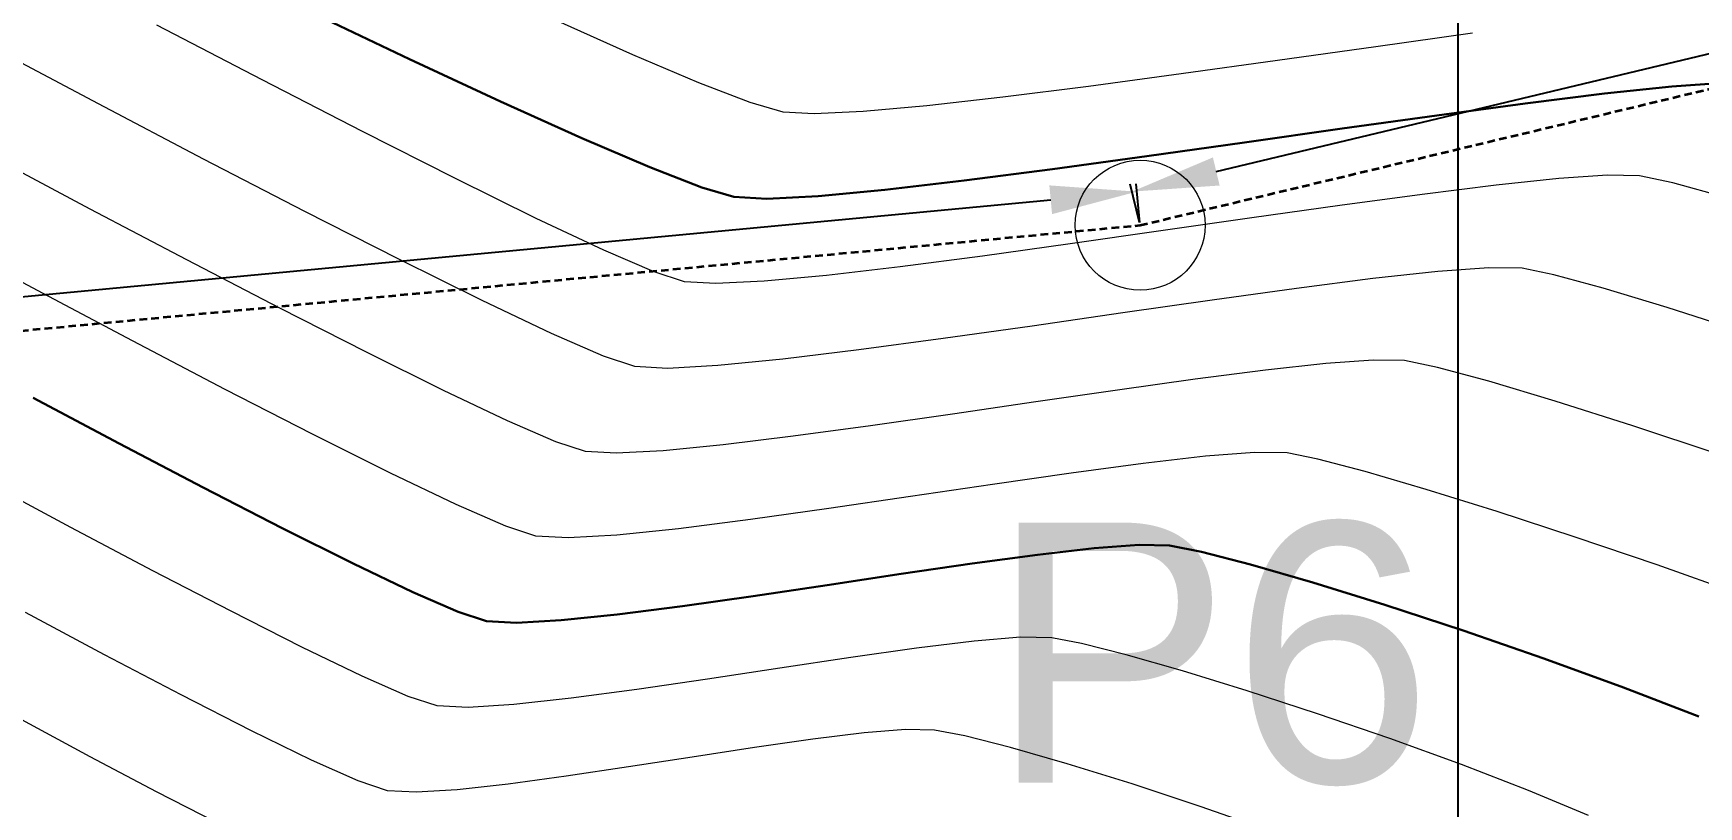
# Model space of a CAD drawing. Header units: millimetres. Extents: x 736950 to 740938, y 8500595 to 8502163.
# Drawn here: x 737867.09 to 737905.55, y 8501211.12 to 8501228.97 of the extents above; entities that cross this region are included whole.
import ezdxf
from ezdxf.enums import TextEntityAlignment as Align

# ---------------------------------------------------------------- set-up
doc = ezdxf.new("R2010")
doc.units = ezdxf.units.MM
doc.linetypes.add('DASHED', pattern=[0.75, 0.5, -0.25])
for name, color, linetype, lineweight in [('CONT-MJR', 80, 'Continuous', 30), ('CONT-MNR', 96, 'Continuous', 15), ('COTAS', 40, 'Continuous', 5), ('CUADROS', 9, 'Continuous', 20), ('PERIMETRO', 7, 'Continuous', 35), ('pista', 251, 'Continuous', 5)]:
    doc.layers.add(name, color=color, linetype=linetype, lineweight=lineweight)
doc.layers.add('Cuadricula Coordenadas', color=5, linetype='Continuous')
doc.styles.add('COTAS', font='arial.ttf')
doc.styles.add('CUADROS', font='arial.ttf')
doc.dimstyles.new('Copy of GenDist', dxfattribs={"dimtxt": 2, "dimasz": 2, "dimexe": 0.18, "dimexo": 0.0625, "dimgap": 1, "dimtad": 2, "dimdec": 3, "dimzin": 1, "dimdsep": 46, "dimtxsty": 'COTAS', "dimcen": 0.09, "dimadec": 3, "dimazin": 0, "dimtfac": 1, "dimtdec": 3, "dimtofl": 0, "dimtmove": 0, "dimatfit": 3, "dimfxl": 1, "dimtolj": 1, "dimtzin": 0, "dimarcsym": 0})

# ---------------------------------------------------------------- blocks, each defined once
blk = doc.blocks.new('*D154')
at = {"layer": 'COTAS', "color": 0, "lineweight": -2, "transparency": 16777216}
for p, q in [((737892.6454692353, 8501224.602372762), (737892.5613406893, 8501225.495133976)), ((737819.9893568559, 8501218.475581242), (737890.5870493695, 8501225.128290977)), ((737818.0654194364, 8501217.574389188), (737817.9812908905, 8501218.467150401))]:
    blk.add_line(p, q, dxfattribs=at)
at = {"layer": 'COTAS', "color": 0, "transparency": 16777216}
for points in [[(737890.5557765495, 8501225.460154086), (737890.6183221894, 8501224.79642787), (737892.578228012, 8501225.315927897)], [(737819.9580840359, 8501218.80744435), (737820.0206296758, 8501218.143718135), (737817.9981782131, 8501218.287944322)]]:
    blk.add_solid(points, dxfattribs=at)
at = {"layer": 'Defpoints', "color": 0, "transparency": 16777216}
for p in [(737892.578228012, 8501225.315927897), (737892.651332889, 8501224.54014843), (737818.0712830902, 8501217.512164855)]:
    blk.add_point(p, dxfattribs=at)
at = {"layer": 'COTAS', "color": 0, "transparency": 16777216, "insert": (737855.0985823105, 8501223.81416746), "char_height": 2, "attachment_point": 5, "rotation": 5.383318807571368, "style": 'COTAS'}
blk.add_mtext('\\A1;74.910', dxfattribs=at)
blk = doc.blocks.new('*D155')
at = {"layer": 'COTAS', "color": 0, "lineweight": -2, "transparency": 16777216}
for p, q in [((737966.6579041376, 8501242.309450852), (737966.4448905829, 8501243.199841607)), ((737894.410769413, 8501225.781604614), (737964.5416599361, 8501242.55944087)), ((737892.6367909918, 8501224.600933155), (737892.4237774368, 8501225.491323913))]:
    blk.add_line(p, q, dxfattribs=at)
at = {"layer": 'COTAS', "color": 0, "transparency": 16777216}
for points in [[(737964.4641031495, 8501242.883626089), (737964.6192167227, 8501242.235255651), (737966.4867712476, 8501243.024781588)], [(737894.3332126264, 8501226.105789833), (737894.4883261996, 8501225.457419395), (737892.4656581015, 8501225.316263894)]]:
    blk.add_solid(points, dxfattribs=at)
at = {"layer": 'Defpoints', "color": 0, "transparency": 16777216}
for p in [(737966.4867712476, 8501243.024781588), (737966.6724460351, 8501242.248666123), (737892.6513328892, 8501224.540148428)]:
    blk.add_point(p, dxfattribs=at)
at = {"layer": 'COTAS', "color": 0, "transparency": 16777216, "insert": (737929.0059539131, 8501236.13619969), "char_height": 2, "attachment_point": 5, "rotation": 13.45433814943491, "style": 'COTAS'}
blk.add_mtext('\\A1;76.110', dxfattribs=at)

msp = doc.modelspace()

# ---------------------------------------------------------------- hatches: boundary and pattern name
at = {"layer": 'pista'}
h = msp.add_hatch(dxfattribs=at)
h.set_pattern_fill('HONEY', color=256, scale=3, angle=9.94991650582834, style=0)
h.set_pattern_definition([(9.94991650582834, (1479841.21072825, -18.49207214638591), (0.4979252195647159, 0.4170677100899267), [0.375, -0.75]), (129.9499165058283, (1479841.21072825, -18.49207214638591), (-0.6101538418184378, 0.222682034283025), [0.3749999999999999, -0.7499999999999998]), (69.94991650582834, (1479841.21072825, -18.49207214638591), (-0.112228622253722, 0.6397497443729518), [-0.75, 0.375])])
h.paths.add_polyline_path([(737744.7999806425, 8501250.923935566), (737743.4751223363, 8501250.754223157), (737756.465848178, 8501242.026572531), (737763.5739612179, 8501242.006896213), (737770.002546867, 8501243.455222024), (737769.8468594846, 8501244.342704736), (737763.4750639071, 8501242.907173423), (737756.7405500773, 8501242.925815564)])
h.paths.add_polyline_path([(737794.2809870465, 8501256.017245878), (737809.7820272583, 8501263.709828075), (737823.391616501, 8501273.483615467), (737837.0791595323, 8501280.557800073), (737851.5530432165, 8501285.77819753), (737870.8510758049, 8501293.050216693, -0.9976846880626209), (737871.0089264096, 8501292.63424804), (737865.2748787645, 8501289.581801567, 0.7845063948290762), (737866.1540430214, 8501286.121818589), (737883.2588851704, 8501291.348365877), (737897.4188924351, 8501296.516943583), (737903.2981396064, 8501301.44146652, -0.5512150924587264), (737904.1219025984, 8501301.177325813), (737906.855912117, 8501297.98174819, 0.5618964424650519), (737910.2738656431, 8501298.536066804), (737914.22079628, 8501308.558674501), (737925.6412323939, 8501300.72656757, 0.340189525830376), (737928.7023693406, 8501300.894137181), (737936.9171069289, 8501306.117412793, -0.358727273887905), (737938.1716059428, 8501305.962964654), (737943.1732157968, 8501301.051021611, 0.3417074120720416), (737946.0555081918, 8501300.709858142), (737955.8779356404, 8501307.072689936), (737971.8320576148, 8501314.464803053), (737988.5677626224, 8501323.411181662), (738023.1375471824, 8501336.282937778), (738044.4246208373, 8501357.728329657), (738061.4456776979, 8501362.208386911), (738078.9085143938, 8501363.070318012), (738112.0997810266, 8501372.051506756), (738118.6561313582, 8501373.365123207), (738128.3493353954, 8501376.976906104), (738155.2251721952, 8501366.826195797), (738176.6167526407, 8501363.543890122), (738193.8053773039, 8501353.328603027), (738204.7313956148, 8501340.877429372), (738207.705198212, 8501335.751671141), (738214.35685511, 8501331.742925933), (738229.9282901662, 8501313.374534177), (738233.5603594936, 8501308.186787868), (738234.53883727, 8501308.358438132), (738230.6417003467, 8501313.924784988), (738214.9478837823, 8501332.43754055), (738208.3676942562, 8501336.403214611), (738205.4657963786, 8501341.405035153), (738194.387784551, 8501354.029418997), (738176.9261677533, 8501364.406946706), (738155.4549153853, 8501367.70147717), (738128.3514754312, 8501377.93815071), (738118.4090486554, 8501374.233504975), (738111.8936108743, 8501372.928085677), (738078.7671659255, 8501363.964436961), (738061.3074614278, 8501363.102660457), (738043.958527311, 8501358.536303693), (738022.6381405202, 8501337.057350922), (737988.196920163, 8501324.233464561), (737971.4304040315, 8501315.270615296), (737955.4419368334, 8501307.862588815), (737945.5806043665, 8501301.47455489, -0.3391433520832071), (737943.8038299843, 8501301.693147572), (737938.8116631231, 8501306.59581691, 0.3560082385246841), (737936.4342009705, 8501306.876887502), (737928.158540546, 8501301.61487459, -0.3502196171718997), (737926.1502499409, 8501301.468794718), (737914.5128481541, 8501309.44969617, 0.4302069892023044), (737913.4330382891, 8501309.014522241), (737909.4507249827, 8501298.90206584, -0.5704007069138802), (737907.5397775185, 8501298.566836312), (737904.9064502402, 8501301.644734057, 0.4931454261128044), (737902.7202336333, 8501302.131411942), (737896.9620044216, 8501297.308254998), (737882.9728831241, 8501292.20205278), (737866.0373022418, 8501287.027224885, -0.7384715771871906), (737865.6977918843, 8501288.787355538), (737871.5108758068, 8501291.881875956, 0.9119586051647783), (737870.5337161538, 8501293.892406015), (737851.2416702455, 8501286.62264278), (737836.7183275839, 8501281.384406622), (737822.9200107896, 8501274.252970394), (737809.3164408724, 8501264.483505804), (737793.8201376351, 8501256.79327439), (737778.9884914039, 8501246.402265295), (737769.846859484, 8501244.34270474), (737770.0025468671, 8501243.455222024), (737779.3594973255, 8501245.563292695)])
h.paths.add_polyline_path([(738260.5182952256, 8501271.251537092), (738234.538837269, 8501308.358438132), (738233.56035949, 8501308.186787868), (738259.6897886079, 8501270.86568047), (738269.3749442189, 8501234.589470252), (738274.5057655985, 8501215.583008338), (738279.7983711922, 8501189.602392923), (738280.7089290785, 8501189.641305126), (738275.382018582, 8501215.790318219), (738270.2441657205, 8501234.822827347)])

# ---------------------------------------------------------------- linework, layer by layer
at = {"layer": 'CONT-MJR', "extrusion": (-0.4308695064777999, -0.9024142443399137, 0), "elevation": -7989557.748767694}
msp.add_lwpolyline([(-2997050.462775363, 3600.000000000013), (-2997052.96898897, 3600.000000000013)], dxfattribs=at)
at = {"layer": 'CONT-MJR', "extrusion": (-0.4213711893578381, -0.9068882625655496, 0), "elevation": -8020583.821333895}
msp.add_lwpolyline([(-2912999.507046021, 3600.000000000013), (-2913001.830118353, 3600.000000000013)], dxfattribs=at)
at = {"layer": 'CONT-MJR'}
for points, elevation in [([(737904.9283425127, 8501227.742085151), (737903.3779079654, 8501227.57842128)], 3600), ([(737906.1256585014, 8501227.825513773), (737904.9283425127, 8501227.742085151)], 3600), ([(737901.5451642117, 8501227.350988952), (737899.5009206034, 8501227.076254966)], 3600), ([(737903.3779079654, 8501227.57842128), (737901.5451642117, 8501227.350988952)], 3600), ([(737899.5009206034, 8501227.076254966), (737897.3159864923, 8501226.770686116)], 3600), ([(737897.3159864923, 8501226.770686116), (737895.0611712314, 8501226.450749194)], 3600), ([(737890.6251346677, 8501225.83363832), (737888.585532069, 8501225.569397956)], 3600), ([(737892.8072841724, 8501226.132910999), (737890.6251346677, 8501225.83363832)], 3600), ([(737888.585532069, 8501225.569397956), (737886.7592857281, 8501225.356656704)], 3600), ([(737884.0300992308, 8501225.151538702), (737883.268777778, 8501225.192095546)], 3600), ([(737869.0764193238, 8501219.501016691), (737867.0914461003, 8501220.553622873)], 3605), ([(737871.0160289989, 8501218.485434035), (737869.0764193238, 8501219.501016691)], 3605), ([(737872.8395460632, 8501217.54798431), (737871.0160289989, 8501218.485434035)], 3605), ([(737892.6276086743, 8501217.162872968), (737891.5891321138, 8501217.084310003)], 3605), ([(737895.1973872592, 8501216.709867608), (737894.0674408185, 8501217.004319152)], 3605), ([(737875.8553861041, 8501216.071921324), (737874.4762414525, 8501216.729776936)], 3605), ([(737888.7746697384, 8501216.72911823), (737887.1333395159, 8501216.489774372)], 3605), ([(737890.2823765363, 8501216.933510933), (737888.7746697384, 8501216.72911823)], 3605), ([(737896.6367778532, 8501216.291690053), (737895.1973872592, 8501216.709867608)], 3605), ([(737885.4257136646, 8501216.234121839), (737883.7191199814, 8501215.980803099)], 3605), ([(737887.1333395159, 8501216.489774372), (737885.4257136646, 8501216.234121839)], 3605), ([(737898.3020727078, 8501215.77427384), (737896.6367778532, 8501216.291690053)], 3605), ([(737883.7191199814, 8501215.980803099), (737882.0808862614, 8501215.748460637)], 3605), ([(737878.2496228442, 8501215.363715652), (737877.5581069397, 8501215.401703047)], 3605), ([(737879.2788098968, 8501215.421274437), (737878.2496228442, 8501215.363715652)], 3605), ([(737880.578340301, 8501215.555736924), (737879.2788098968, 8501215.421274437)], 3605), ([(737882.0808862614, 8501215.748460637), (737880.578340301, 8501215.555736924)], 3605)]:
    msp.add_lwpolyline(points, dxfattribs=dict(at, elevation=elevation))
at = {"layer": 'CONT-MJR', "extrusion": (-0.4095129802531661, -0.9123042907956588, 0), "elevation": -8057876.798664471}
msp.add_lwpolyline([(-2808191.749774143, 3600.000000000003), (-2808193.807527899, 3600.000000000003)], dxfattribs=at)
at = {"layer": 'CONT-MJR', "extrusion": (0.3924424728292507, 0.9197765519514308, 0), "elevation": 8108804.201680811}
msp.add_lwpolyline([(2657556.158109589, 3600.00000000001), (2657557.86856252, 3600.00000000001)], dxfattribs=at)
at = {"layer": 'CONT-MJR', "extrusion": (0.1396362311665163, -0.9902028695906769, 0), "elevation": -8314901.94123369}
msp.add_lwpolyline([(1917745.028904261, 3600.000000000006), (1917742.752717099, 3600.000000000006)], dxfattribs=at)
at = {"layer": 'CONT-MJR', "extrusion": (0.3624803092462118, 0.9319914299009251, 0), "elevation": 8190537.117018877}
msp.add_lwpolyline([(2393826.625483498, 3600.000000000011), (2393827.90723112, 3600.000000000011)], dxfattribs=at)
at = {"layer": 'CONT-MJR', "extrusion": (-0.2877511960547575, -0.9577051995102964, 0), "elevation": -8353994.361817428}
msp.add_lwpolyline([(-1739563.073816199, 3600.00000000001), (-1739563.847882657, 3600.00000000001)], dxfattribs=at)
at = {"layer": 'CONT-MJR', "extrusion": (0.05076619549708931, -0.9987105653765516, 0), "elevation": -8452803.812560381}
msp.add_lwpolyline([(1168508.623528957, 3600.000000000003), (1168507.434890517, 3600.000000000003)], dxfattribs=at)
at = {"layer": 'CONT-MJR', "extrusion": (0.09347209052243383, -0.9956219002680515, 0), "elevation": -8395034.326242229}
msp.add_lwpolyline([(1529283.523551716, 3600), (1529281.974689915, 3600)], dxfattribs=at)
at = {"layer": 'CONT-MJR', "extrusion": (-0.4471522458695957, -0.8944578631851681, 0), "elevation": -7933922.379811504}
msp.add_lwpolyline([(-3141340.526026134, 3605.000000000013), (-3141342.35584446, 3605.000000000013)], dxfattribs=at)
at = {"layer": 'CONT-MJR', "extrusion": (0.1146387978524054, -0.9934072407763874, 0), "elevation": -8360579.602241982}
msp.add_lwpolyline([(1707596.154379467, 3605.000000000003), (1707594.83895159, 3605.000000000003)], dxfattribs=at)
at = {"layer": 'CONT-MJR', "extrusion": (-0.01751922140661691, -0.9998465266636206, 0), "elevation": -8512839.757029092}
msp.add_lwpolyline([(588845.3780407594, 3605.000000000013), (588844.6750631231, 3605.000000000013)], dxfattribs=at)
at = {"layer": 'CONT-MJR', "extrusion": (-0.1946386845787321, -0.9808750085844073, 0), "elevation": -8482254.032734599}
msp.add_lwpolyline([(-930883.8453036348, 3605.000000000013), (-930884.5966352401, 3605.000000000013)], dxfattribs=at)
at = {"layer": 'CONT-MJR', "extrusion": (-0.3983566031226755, -0.9172306235339961, 0), "elevation": -8091513.437723475}
msp.add_lwpolyline([(-2709712.080202838, 3605), (-2709713.225895996, 3605)], dxfattribs=at)
at = {"layer": 'CONT-MJR', "extrusion": (-0.3116830306676719, -0.95018613355164, 0), "elevation": -8307720.906606305}
msp.add_lwpolyline([(-1948563.556789338, 3605.00000000001), (-1948564.242819119, 3605.00000000001)], dxfattribs=at)
at = {"layer": 'CONT-MJR', "extrusion": (0.3113096988773325, 0.9503085137916553, 0), "elevation": 8308492.626092701}
msp.add_lwpolyline([(1945277.98182687, 3605.000000000003), (1945279.884008318, 3605.000000000003)], dxfattribs=at)
at = {"layer": 'CONT-MJR', "extrusion": (-0.3254547578478704, -0.945557613577398, 0), "elevation": -8278541.84162911}
msp.add_lwpolyline([(-2069031.88773816, 3605.000000000006), (-2069033.861688422, 3605.000000000006)], dxfattribs=at)
at = {"layer": 'CONT-MJR', "extrusion": (0.341055158408184, 0.9400432856646382, 0), "elevation": 8243174.923403839}
msp.add_lwpolyline([(2205721.314032834, 3605.00000000001), (2205723.273270577, 3605.00000000001)], dxfattribs=at)
at = {"layer": 'CONT-MJR', "extrusion": (0.3602733424364061, 0.9328467820224821, 0), "elevation": 8196177.078184218}
msp.add_lwpolyline([(2374407.675887559, 3605), (2374409.534191635, 3605)], dxfattribs=at)
at = {"layer": 'CONT-MNR', "extrusion": (-0.4085379244453335, -0.9127413457765015, 0), "elevation": -8060875.064436437}
msp.add_lwpolyline([(-2799579.799627246, 3599), (-2799581.770552299, 3599)], dxfattribs=at)
at = {"layer": 'CONT-MNR', "extrusion": (-0.4619709041879527, -0.8868950804259573, 0), "elevation": -7880572.76639691}
msp.add_lwpolyline([(-3272904.559312722, 3601.000000000006), (-3272907.299504254, 3601.000000000006)], dxfattribs=at)
at = {"layer": 'CONT-MNR'}
for points, elevation in [([(737900.3291289681, 8501228.970658196), (737898.0934436527, 8501228.658387162)], 3599), ([(737882.4639805788, 8501227.827606805), (737880.9341175276, 8501228.475108752)], 3599), ([(737898.0934436527, 8501228.658387162), (737895.8282358161, 8501228.340788633)], 3599), ([(737895.8282358161, 8501228.340788633), (737893.5961930967, 8501228.031930996)], 3599), ([(737874.6914800394, 8501226.704029828), (737872.3740531984, 8501227.89604276)], 3601), ([(737891.4600031317, 8501227.745882653), (737889.4823535593, 8501227.496711988)], 3599), ([(737893.5961930967, 8501228.031930996), (737891.4600031317, 8501227.745882653)], 3599), ([(737871.0236543658, 8501226.06868269), (737868.5980145115, 8501227.339952998)], 3602), ([(737878.7067485135, 8501224.699564531), (737876.8258016908, 8501225.625375997)], 3601), ([(737902.3240680208, 8501225.616864951), (737900.8744855382, 8501225.464104595)], 3601), ([(737903.4493627916, 8501225.693976443), (737902.3240680208, 8501225.616864951)], 3601), ([(737904.1853329475, 8501225.679903751), (737903.4493627916, 8501225.693976443)], 3601), ([(737906.1780972624, 8501225.17979595), (737904.9565432932, 8501225.518008905)], 3601), ([(737875.5318813896, 8501223.754010823), (737873.3610339827, 8501224.85860915)], 3602), ([(737891.0385490673, 8501224.109306032), (737889.0090152847, 8501223.828894202)], 3601), ([(737872.7856800358, 8501222.626809932), (737870.6346121964, 8501223.742116356)], 3603), ([(737877.4579246119, 8501222.799166156), (737875.5318813896, 8501223.754010823)], 3602), ([(737887.1104521138, 8501223.581580743), (737885.4078964574, 8501223.382900981)], 3601), ([(737889.0090152847, 8501223.828894202), (737887.1104521138, 8501223.581580743)], 3601), ([(737899.5308815985, 8501223.473986527), (737898.0250104506, 8501223.308412552)], 3602), ([(737900.7044411424, 8501223.559782116), (737899.5308815985, 8501223.473986527)], 3602), ([(737882.1266436103, 8501223.234017046), (737881.4274391126, 8501223.464401789)], 3601), ([(737898.0250104506, 8501223.308412552), (737896.2608974657, 8501223.08129236)], 3602), ([(737896.2608974657, 8501223.08129236), (737894.312612411, 8501222.810858117)], 3602), ([(737890.1598051569, 8501222.212976154), (737888.1034224912, 8501221.92199277)], 3602), ([(737871.5226213105, 8501220.750949759), (737869.3793199093, 8501221.870531239)], 3604), ([(737876.5620727643, 8501220.727744833), (737874.7852764302, 8501221.608467346)], 3603), ([(737886.1591468218, 8501221.660624009), (737884.4010479158, 8501221.447102036)], 3602), ([(737881.7396594597, 8501221.236527136), (737880.9845094428, 8501221.275938544)], 3602), ([(737882.9031955394, 8501221.299659023), (737881.7396594597, 8501221.236527136)], 3602), ([(737884.4010479158, 8501221.447102036), (737882.9031955394, 8501221.299659023)], 3602), ([(737895.5502371877, 8501221.196975302), (737893.9248925679, 8501220.986474706)], 3603), ([(737898.0337095129, 8501221.428405736), (737896.9421647581, 8501221.349969817)], 3603), ([(737893.9248925679, 8501220.986474706), (737892.1330966656, 8501220.735520536)], 3603), ([(737890.2418152477, 8501220.461165305), (737888.3180140804, 8501220.180461528)], 3603), ([(737892.1330966656, 8501220.735520536), (737890.2418152477, 8501220.461165305)], 3603), ([(737879.1619508006, 8501219.54178495), (737878.0447404258, 8501220.025298622)], 3603), ([(737888.3180140804, 8501220.180461528), (737886.4286589307, 8501219.910461714)], 3603), ([(737886.4286589307, 8501219.910461714), (737884.6407155645, 8501219.668218382)], 3603), ([(737892.7221424928, 8501219.041353738), (737891.0582387678, 8501218.81783164)], 3604), ([(737894.1585618829, 8501219.206817245), (737892.7221424928, 8501219.041353738)], 3604), ([(737897.8520910734, 8501218.853075905), (737896.7565716449, 8501219.140729921)], 3604), ([(737889.2430396106, 8501218.556419577), (737887.3527339214, 8501218.277286192)], 3604), ([(737891.0582387678, 8501218.81783164), (737889.2430396106, 8501218.556419577)], 3604), ([(737878.0006217972, 8501217.591933973), (737876.8538342562, 8501218.092681805)], 3604), ([(737887.3527339214, 8501218.277286192), (737885.4635106024, 8501218.000600116)], 3604), ([(737900.8973070099, 8501217.931281969), (737899.2569397315, 8501218.44242791)], 3604), ([(737883.6515585544, 8501217.746529983), (737881.9930666797, 8501217.535244426)], 3604), ([(737879.4412190546, 8501217.321701573), (737878.7002411075, 8501217.359781547)], 3604), ([(737880.5642238792, 8501217.386912078), (737879.4412190546, 8501217.321701573)], 3604), ([(737904.5893549942, 8501216.697480299), (737902.6993823005, 8501217.34213409)], 3604), ([(737871.6574882881, 8501215.627154974), (737869.8526101011, 8501216.563858839)], 3606), ([(737868.736516449, 8501214.623240765), (737866.9104036478, 8501215.59791096)], 3607), ([(737889.8902715312, 8501215.02840334), (737888.8227544492, 8501214.941318493)], 3606), ([(737891.3003917504, 8501214.885329593), (737890.6167647908, 8501215.018220747)], 3606), ([(737887.49025563, 8501214.779166838), (737885.968817159, 8501214.56414901)], 3606), ([(737892.3292816869, 8501214.622162104), (737891.3003917504, 8501214.885329593)], 3606), ([(737870.5037813004, 8501213.696024615), (737868.736516449, 8501214.623240765)], 3607), ([(737884.3344811217, 8501214.31846564), (737882.6632896026, 8501214.064317366)], 3606), ([(737885.968817159, 8501214.56414901), (737884.3344811217, 8501214.31846564)], 3606), ([(737893.6296916503, 8501214.249881804), (737892.3292816869, 8501214.622162104)], 3606), ([(737872.1266720721, 8501212.867454788), (737870.5037813004, 8501213.696024615)], 3607), ([(737881.0312846876, 8501213.823904816), (737879.514508462, 8501213.619428625)], 3606), ([(737896.7500998564, 8501213.262636844), (737895.12787869, 8501213.78965221)], 3606), ([(737873.5196626338, 8501212.188723564), (737872.1266720721, 8501212.867454788)], 3607), ([(737886.2776969759, 8501212.820732882), (737885.0938721291, 8501212.67588667)], 3607), ([(737887.9030511596, 8501212.885884145), (737887.2357013783, 8501212.897456594)], 3607), ([(737883.7490610152, 8501212.483091615), (737882.3080978111, 8501212.262521377)], 3607), ([(737885.0938721291, 8501212.67588667), (737883.7490610152, 8501212.483091615)], 3607), ([(737890.9693136974, 8501212.104621032), (737889.6548647421, 8501212.48153953)], 3607), ([(737874.5972268549, 8501211.711023223), (737873.5196626338, 8501212.188723564)], 3607), ([(737880.8358166937, 8501212.034349617), (737879.3970518401, 8501211.818749994)], 3607), ([(737878.0566374274, 8501211.635896165), (737876.8794076329, 8501211.50596179)], 3607), ([(737879.3970518401, 8501211.818749994), (737878.0566374274, 8501211.635896165)], 3607), ([(737875.9301966329, 8501211.449120533), (737875.2738386047, 8501211.485546047)], 3607), ([(737876.8794076329, 8501211.50596179), (737875.9301966329, 8501211.449120533)], 3607), ([(737895.6692179772, 8501210.553637926), (737894.0596245852, 8501211.117440466)], 3607)]:
    msp.add_lwpolyline(points, dxfattribs=dict(at, elevation=elevation))
at = {"layer": 'CONT-MNR', "extrusion": (-0.467530056400871, -0.8839771752493379, 0), "elevation": -7859866.677370263}
msp.add_lwpolyline([(-3322320.298746798, 3602.000000000013), (-3322323.054053368, 3602.000000000013)], dxfattribs=at)
at = {"layer": 'CONT-MNR', "extrusion": (-0.3577074755822615, -0.9338336907140189, 0), "elevation": -8202679.031321699}
msp.add_lwpolyline([(-2351891.972597206, 3599), (-2351893.240910767, 3599)], dxfattribs=at)
at = {"layer": 'CONT-MNR', "extrusion": (-0.2815545248223374, -0.9595452305921112, 0), "elevation": -8365066.660817794}
msp.add_lwpolyline([(-1685525.503455179, 3599.000000000003), (-1685526.298141462, 3599.000000000003)], dxfattribs=at)
at = {"layer": 'CONT-MNR', "extrusion": (0.1121451459262408, -0.9936918366602304, 0), "elevation": -8364849.641398221}
msp.add_lwpolyline([(1686606.153143113, 3599.00000000001), (1686604.38557144, 3599.00000000001)], dxfattribs=at)
at = {"layer": 'CONT-MNR', "extrusion": (-0.05437571763184901, -0.9985205462743477, 0), "elevation": -8528772.972366802}
msp.add_lwpolyline([(274533.13570244, 3599.00000000001), (274532.4180290488, 3599.00000000001)], dxfattribs=at)
at = {"layer": 'CONT-MNR', "extrusion": (0.04801908603338625, -0.9988464183129048, 0), "elevation": -8455987.681815473}
msp.add_lwpolyline([(1145256.19999584, 3599.00000000001), (1145255.072792951, 3599.00000000001)], dxfattribs=at)
at = {"layer": 'CONT-MNR', "extrusion": (0.09009699078866017, -0.9959329958640933, 0), "elevation": -8400171.308257813}
msp.add_lwpolyline([(1500821.731102943, 3599), (1500820.252583925, 3599)], dxfattribs=at)
at = {"layer": 'CONT-MNR', "extrusion": (-0.4510542331462591, -0.8924965427164635, 0), "elevation": -7920136.945319063}
msp.add_lwpolyline([(-3175961.289278691, 3601), (-3175963.680684763, 3601)], dxfattribs=at)
at = {"layer": 'CONT-MNR', "extrusion": (-0.4683097158281637, -0.8835643779945775, 0), "elevation": -7856930.445407751}
msp.add_lwpolyline([(-3329251.986647066, 3603.000000000013), (-3329254.521861192, 3603.000000000013)], dxfattribs=at)
at = {"layer": 'CONT-MNR', "extrusion": (-0.4597478323656519, -0.8880495091125745, 0), "elevation": -7888744.240839203}
msp.add_lwpolyline([(-3253151.625145079, 3602), (-3253154.257182587, 3602)], dxfattribs=at)
at = {"layer": 'CONT-MNR', "extrusion": (0.1236171810682034, -0.9923299816818754, 0), "elevation": -8344803.683056748}
msp.add_lwpolyline([(1783138.688759114, 3601.00000000001), (1783136.966717734, 3601.00000000001)], dxfattribs=at)
at = {"layer": 'CONT-MNR', "extrusion": (0.2054451292650866, 0.9786686358830817, 0), "elevation": 8471481.760226611}
msp.add_lwpolyline([(1024370.938227404, 3601.000000000013), (1024371.726247288, 3601.000000000013)], dxfattribs=at)
at = {"layer": 'CONT-MNR', "extrusion": (0.1340629179036607, -0.9909728220507141, 0), "elevation": -8325558.262834854}
msp.add_lwpolyline([(1870937.081511544, 3601.000000000003), (1870935.161128709, 3601.000000000003)], dxfattribs=at)
at = {"layer": 'CONT-MNR', "extrusion": (-0.4649049542498802, -0.8853605951892803, 0), "elevation": -7869688.225784101}
msp.add_lwpolyline([(-3298979.450663656, 3603.000000000006), (-3298981.970778833, 3603.000000000006)], dxfattribs=at)
at = {"layer": 'CONT-MNR', "extrusion": (0.4261002836416289, 0.9046759355042686, 0), "elevation": 8005263.734249204}
msp.add_lwpolyline([(2954831.425076797, 3601.00000000001), (2954833.146469279, 3601.00000000001)], dxfattribs=at)
at = {"layer": 'CONT-MNR', "extrusion": (0.1416629167659181, -0.9899149549397528, 0), "elevation": -8310957.082439891}
msp.add_lwpolyline([(1934761.811848997, 3601.000000000013), (1934759.694127383, 3601.000000000013)], dxfattribs=at)
at = {"layer": 'CONT-MNR', "extrusion": (0.1395957392417553, -0.9902085788284951, 0), "elevation": -8314978.60553294}
msp.add_lwpolyline([(1917406.987192591, 3601.000000000003), (1917404.934873271, 3601.000000000003)], dxfattribs=at)
at = {"layer": 'CONT-MNR', "extrusion": (0.1407834655733573, -0.9900404112061059, 0), "elevation": -8312672.555310147}
msp.add_lwpolyline([(1927375.855501734, 3601.000000000006), (1927373.738954301, 3601.000000000006)], dxfattribs=at)
at = {"layer": 'CONT-MNR', "extrusion": (-0.4706926548666861, -0.8822972428011723, 0), "elevation": -7847914.304844639}
msp.add_lwpolyline([(-3350445.055227176, 3604), (-3350447.510480109, 3604)], dxfattribs=at)
at = {"layer": 'CONT-MNR', "extrusion": (-0.3959734307959226, -0.9182619681244056, 0), "elevation": -8098531.630230635}
msp.add_lwpolyline([(-2688690.169359292, 3601.000000000013), (-2688691.436305205, 3601.000000000013)], dxfattribs=at)
at = {"layer": 'CONT-MNR', "extrusion": (-0.01591992503215481, -0.9998732699632342, 0), "elevation": -8511893.52330371}
msp.add_lwpolyline([(602469.1157798305, 3602.00000000001), (602468.3485044194, 3602.00000000001)], dxfattribs=at)
at = {"layer": 'CONT-MNR', "extrusion": (0.2014578734529415, 0.9794971797937035, 0), "elevation": 8475580.550928077}
msp.add_lwpolyline([(989865.2611634687, 3602.000000000013), (989866.0072242061, 3602.000000000013)], dxfattribs=at)
at = {"layer": 'CONT-MNR', "extrusion": (-0.05573620155458164, -0.9984455297292222, 0), "elevation": -8529135.08216865}
msp.add_lwpolyline([(262909.9446221045, 3601), (262909.2191827384, 3601)], dxfattribs=at)
at = {"layer": 'CONT-MNR', "extrusion": (0.04907558906889899, -0.9987950673474216, 0), "elevation": -8454767.756596534}
msp.add_lwpolyline([(1154197.404621277, 3601), (1154196.28784572, 3601)], dxfattribs=at)
at = {"layer": 'CONT-MNR', "extrusion": (0.09290870496177536, -0.9956746318664174, 0), "elevation": -8395896.484526262}
msp.add_lwpolyline([(1524531.436962999, 3601), (1524529.989189608, 3601)], dxfattribs=at)
at = {"layer": 'CONT-MNR', "extrusion": (-0.2619370468070375, -0.9650849618090669, 0), "elevation": -8397686.781406902}
msp.add_lwpolyline([(-1514645.848376214, 3602.00000000001), (-1514647.032120796, 3602.00000000001)], dxfattribs=at)
at = {"layer": 'CONT-MNR', "extrusion": (0.4674682176739123, 0.8840098786013514, 0), "elevation": 7860094.597358316}
msp.add_lwpolyline([(3321767.215431477, 3604.000000000013), (3321769.697745482, 3604.000000000013)], dxfattribs=at)
at = {"layer": 'CONT-MNR', "extrusion": (-0.4287823693786255, -0.903407814727132, 0), "elevation": -7996459.956223168}
msp.add_lwpolyline([(-2978568.418285986, 3602.00000000001), (-2978570.192641973, 3602.00000000001)], dxfattribs=at)
at = {"layer": 'CONT-MNR', "extrusion": (0.1421097447584677, -0.9898509081900583, 0), "elevation": -8310081.147629872}
msp.add_lwpolyline([(1938511.959273586, 3602), (1938509.879781268, 3602)], dxfattribs=at)
at = {"layer": 'CONT-MNR', "extrusion": (0.2882868059328133, 0.9575441073522706, 0), "elevation": 8353023.870795088}
msp.add_lwpolyline([(1744213.90346011, 3602.000000000013), (1744215.450724741, 3602.000000000013)], dxfattribs=at)
at = {"layer": 'CONT-MNR', "extrusion": (-0.4538126535521586, -0.8910971189920593, 0), "elevation": -7910270.997513815}
msp.add_lwpolyline([(-3200443.841236802, 3603), (-3200446.08520814, 3603)], dxfattribs=at)
at = {"layer": 'CONT-MNR', "extrusion": (0.1428860136712136, -0.989739151037863, 0), "elevation": -8308558.272393469}
msp.add_lwpolyline([(1945026.649803304, 3602.00000000001), (1945024.533670086, 3602.00000000001)], dxfattribs=at)
at = {"layer": 'CONT-MNR', "extrusion": (-0.3041972763757924, -0.9526090578225412, 0), "elevation": -8322810.328927507}
msp.add_lwpolyline([(-1883112.11667043, 3602.000000000006), (-1883113.9518876, 3602.000000000006)], dxfattribs=at)
at = {"layer": 'CONT-MNR', "extrusion": (-0.3987639823702374, -0.9170535896904985, 0), "elevation": -8090315.779856924}
msp.add_lwpolyline([(-2713305.203175398, 3602.000000000013), (-2713306.513479341, 3602.000000000013)], dxfattribs=at)
at = {"layer": 'CONT-MNR', "extrusion": (0.1332314399160091, -0.991084952674546, 0), "elevation": -8327123.231718156}
msp.add_lwpolyline([(1863939.83377223, 3602.000000000013), (1863937.872007334, 3602.000000000013)], dxfattribs=at)
at = {"layer": 'CONT-MNR', "extrusion": (-0.3153365782471771, -0.9489798956876601, 0), "elevation": -8300168.944466754}
msp.add_lwpolyline([(-1980511.808366884, 3602.000000000013), (-1980512.569182614, 3602.000000000013)], dxfattribs=at)
at = {"layer": 'CONT-MNR', "extrusion": (0.109257559077395, -0.9940134736433152, 0), "elevation": -8369707.745542619}
msp.add_lwpolyline([(1662302.196546312, 3603), (1662300.796235744, 3603)], dxfattribs=at)
at = {"layer": 'CONT-MNR', "extrusion": (-0.01818983453198969, -0.9998345512732089, 0), "elevation": -8513237.1552789}
msp.add_lwpolyline([(583140.8626328381, 3603), (583140.1383168285, 3603)], dxfattribs=at)
at = {"layer": 'CONT-MNR', "extrusion": (-0.2007082841029083, -0.9796510525143461, 0), "elevation": -8476332.900629021}
msp.add_lwpolyline([(-983381.4933905422, 3603.000000000003), (-983382.2681984862, 3603.000000000003)], dxfattribs=at)
at = {"layer": 'CONT-MNR', "extrusion": (-0.2603628099133278, -0.9655108529757893, 0), "elevation": -8400142.981474377}
msp.add_lwpolyline([(-1500950.634539915, 3603.000000000003), (-1500951.862857645, 3603.000000000003)], dxfattribs=at)
at = {"layer": 'CONT-MNR', "extrusion": (0.2866605862002506, 0.9580322063058886, 0), "elevation": 8355970.501408873}
msp.add_lwpolyline([(1730030.741851746, 3603.000000000003), (1730032.339617892, 3603.000000000003)], dxfattribs=at)
at = {"layer": 'CONT-MNR', "extrusion": (-0.4566312817894101, -0.8896560416764224, 0), "elevation": -7900097.621877897}
msp.add_lwpolyline([(-3225469.207531285, 3604), (-3225471.47019989, 3604)], dxfattribs=at)
at = {"layer": 'CONT-MNR', "extrusion": (0.4281510350146401, 0.9037071932965304, 0), "elevation": 7998536.93722907}
msp.add_lwpolyline([(2972980.455911289, 3603), (2972982.096561792, 3603)], dxfattribs=at)
at = {"layer": 'CONT-MNR', "extrusion": (-0.3029795631039141, -0.952997053689759, 0), "elevation": -8325207.368366657}
msp.add_lwpolyline([(-1872475.531149021, 3603.000000000006), (-1872477.412910769, 3603.000000000006)], dxfattribs=at)
at = {"layer": 'CONT-MNR', "extrusion": (-0.4470295145717802, -0.8945192077880265, 0), "elevation": -7934355.575591478}
msp.add_lwpolyline([(-3140252.057022142, 3604), (-3140254.073162508, 3604)], dxfattribs=at)
at = {"layer": 'CONT-MNR', "extrusion": (0.1210098782820324, -0.9926513030053241, 0), "elevation": -8349455.450232297}
msp.add_lwpolyline([(1761193.707373847, 3603.000000000013), (1761192.075818225, 3603.000000000013)], dxfattribs=at)
at = {"layer": 'CONT-MNR', "extrusion": (-0.3154680874342369, -0.9489361863742919, 0), "elevation": -8299900.374679101}
msp.add_lwpolyline([(-1981637.673228067, 3603.000000000013), (-1981639.753199357, 3603.000000000013)], dxfattribs=at)
at = {"layer": 'CONT-MNR', "extrusion": (-0.3126028962981978, -0.9498839030249845, 0), "elevation": -8305834.761966865}
msp.add_lwpolyline([(-1956605.596190352, 3603), (-1956606.312514183, 3603)], dxfattribs=at)
at = {"layer": 'CONT-MNR', "extrusion": (-0.05507424806555419, -0.9984822618354388, 0), "elevation": -8528954.870337583}
msp.add_lwpolyline([(268562.3861279426, 3603.00000000001), (268561.6724061365, 3603.00000000001)], dxfattribs=at)
at = {"layer": 'CONT-MNR', "extrusion": (0.05229743741661831, -0.9986315526958154, 0), "elevation": -8450996.545801565}
msp.add_lwpolyline([(1181463.870938545, 3603.000000000013), (1181462.787542562, 3603.000000000013)], dxfattribs=at)
at = {"layer": 'CONT-MNR', "extrusion": (0.09747511257765462, -0.9952379627144323, 0), "elevation": -8388811.116135662}
msp.add_lwpolyline([(1563026.519652672, 3603.000000000013), (1563025.128806915, 3603.000000000013)], dxfattribs=at)
at = {"layer": 'CONT-MNR', "extrusion": (0.07678571768739233, -0.9970476185013593, 0), "elevation": -8419460.631972644}
msp.add_lwpolyline([(1388488.967613853, 3604.000000000006), (1388487.831513498, 3604.000000000006)], dxfattribs=at)
at = {"layer": 'CONT-MNR', "extrusion": (-0.01482081224382531, -0.9998901657304332, 0), "elevation": -8511221.776410019}
msp.add_lwpolyline([(611820.0230836648, 3604.000000000003), (611819.2701169469, 3604.000000000003)], dxfattribs=at)
at = {"layer": 'CONT-MNR', "extrusion": (-0.1957032819714791, -0.9806631559437684, 0), "elevation": -8481241.208934955}
msp.add_lwpolyline([(-940088.324539384, 3604.00000000001), (-940089.0509657672, 3604.00000000001)], dxfattribs=at)
at = {"layer": 'CONT-MNR', "extrusion": (-0.4715458915159256, -0.8818415232877453, 0), "elevation": -7844665.251270575}
msp.add_lwpolyline([(-3358031.612443519, 3606.000000000013), (-3358033.776306916, 3606.000000000013)], dxfattribs=at)
at = {"layer": 'CONT-MNR', "extrusion": (-0.4311392142525401, -0.9022854193289962, 0), "elevation": -7988652.778539892}
msp.add_lwpolyline([(-2999432.96219331, 3604.000000000013), (-2999434.640974583, 3604.000000000013)], dxfattribs=at)
at = {"layer": 'CONT-MNR', "extrusion": (-0.2805669433786425, -0.9598344598331349, 0), "elevation": -8366792.550652234}
msp.add_lwpolyline([(-1676899.738690125, 3604.00000000001), (-1676901.202326529, 3604.00000000001)], dxfattribs=at)
at = {"layer": 'CONT-MNR', "extrusion": (0.1388605660703907, -0.9903119423649352, 0), "elevation": -8316394.517483864}
msp.add_lwpolyline([(1911220.730463164, 3604.00000000001), (1911218.90078509, 3604.00000000001)], dxfattribs=at)
at = {"layer": 'CONT-MNR', "extrusion": (0.3107426108806758, 0.9504940977107965, 0), "elevation": 8309654.718437081}
msp.add_lwpolyline([(1940318.312111086, 3604.000000000013), (1940320.208046363, 3604.000000000013)], dxfattribs=at)
at = {"layer": 'CONT-MNR', "extrusion": (-0.4671493770323063, -0.8841784093373509, 0), "elevation": -7861287.580842786}
msp.add_lwpolyline([(-3318929.429244599, 3606.000000000006), (-3318931.572953714, 3606.000000000006)], dxfattribs=at)
at = {"layer": 'CONT-MNR', "extrusion": (-0.3149405808861583, -0.9491113899385515, 0), "elevation": -8300990.170989465}
msp.add_lwpolyline([(-1977049.254737204, 3604), (-1977049.99186808, 3604)], dxfattribs=at)
at = {"layer": 'CONT-MNR', "extrusion": (0.1032580022203202, -0.9946546058695293, 0), "elevation": -8379582.956451269}
msp.add_lwpolyline([(1611756.462121656, 3604.000000000013), (1611755.025600081, 3604.000000000013)], dxfattribs=at)
at = {"layer": 'CONT-MNR', "extrusion": (-0.3353016526019114, -0.9421108224420454, 0), "elevation": -8256508.882894477}
msp.add_lwpolyline([(-2155282.08717431, 3604), (-2155284.108231114, 3604)], dxfattribs=at)
at = {"layer": 'CONT-MNR', "extrusion": (-0.4506566867939518, -0.8926973454916836, 0), "elevation": -7921539.420256502}
msp.add_lwpolyline([(-3172431.765031343, 3606.00000000001), (-3172433.598301286, 3606.00000000001)], dxfattribs=at)
at = {"layer": 'CONT-MNR', "extrusion": (-0.01401471125601017, -0.9999017891115161, 0), "elevation": -8510721.430273097}
msp.add_lwpolyline([(618676.0740660935, 3606.000000000003), (618675.3475014775, 3606.000000000003)], dxfattribs=at)
at = {"layer": 'CONT-MNR', "extrusion": (0.4340101081343342, 0.9009080008731324, 0), "elevation": 7979056.899480889}
msp.add_lwpolyline([(3024855.65742198, 3606.000000000009), (3024857.200811964, 3606.000000000009)], dxfattribs=at)
at = {"layer": 'CONT-MNR', "extrusion": (0.1207987711021099, -0.9926770153983723, 0), "elevation": -8349824.612209372}
msp.add_lwpolyline([(1759421.592053876, 3606.00000000001), (1759420.249725204, 3606.00000000001)], dxfattribs=at)
at = {"layer": 'CONT-MNR', "extrusion": (0.2936480667180602, 0.9559136011757263, 0), "elevation": 8343107.365773451}
msp.add_lwpolyline([(1791001.005107746, 3606.000000000006), (1791002.572390644, 3606.000000000006)], dxfattribs=at)
at = {"layer": 'CONT-MNR', "extrusion": (-0.40160721475512, -0.9158120140381623, 0), "elevation": -8081849.832081092}
msp.add_lwpolyline([(-2738393.263708734, 3606.00000000001), (-2738394.428325152, 3606.00000000001)], dxfattribs=at)
at = {"layer": 'CONT-MNR', "extrusion": (0.1457383513437692, -0.9893231691149259, 0), "elevation": -8302910.236601864}
msp.add_lwpolyline([(1968957.337034709, 3606.000000000013), (1968955.687417107, 3606.000000000013)], dxfattribs=at)
at = {"layer": 'CONT-MNR', "extrusion": (-0.3138545105318614, -0.9494710876160506, 0), "elevation": -8303242.215742538}
msp.add_lwpolyline([(-1967551.861075761, 3606.000000000013), (-1967552.561367946, 3606.000000000013)], dxfattribs=at)
at = {"layer": 'CONT-MNR', "extrusion": (0.1097358182011696, -0.9939607890675164, 0), "elevation": -8368901.184940326}
msp.add_lwpolyline([(1666310.936708514, 3606), (1666309.603149418, 3606)], dxfattribs=at)
at = {"layer": 'CONT-MNR', "extrusion": (0.472773623266223, 0.8811839201572664, 0), "elevation": 7839976.274297947}
msp.add_lwpolyline([(3368951.151975954, 3608.000000000013), (3368952.948440721, 3608.000000000013)], dxfattribs=at)
at = {"layer": 'CONT-MNR', "extrusion": (-0.05104523827257093, -0.9986963420628397, 0), "elevation": -8527795.846712323}
msp.add_lwpolyline([(302968.7274614153, 3606), (302968.0116906481, 3606)], dxfattribs=at)
at = {"layer": 'CONT-MNR', "extrusion": (0.06225101358050684, -0.9980605248722142, 0), "elevation": -8438791.915837994}
msp.add_lwpolyline([(1265656.247972183, 3606.000000000013), (1265655.187723264, 3606.000000000013)], dxfattribs=at)
at = {"layer": 'CONT-MNR', "extrusion": (-0.3239217983499008, -0.9460838591550784, 0), "elevation": -8281881.493304693}
msp.add_lwpolyline([(-2055614.315370155, 3606), (-2055616.083196892, 3606)], dxfattribs=at)
at = {"layer": 'CONT-MNR', "extrusion": (0.07983140612584436, -0.9968083800791255, 0), "elevation": -8415173.681433132}
msp.add_lwpolyline([(1414195.959479679, 3607.000000000006), (1414194.9984079, 3607.000000000006)], dxfattribs=at)
at = {"layer": 'CONT-MNR', "extrusion": (-0.190435049524696, -0.9816997972458417, 0), "elevation": -8486158.685777424}
msp.add_lwpolyline([(-894543.7770267057, 3607.000000000003), (-894544.4921278474, 3607.000000000003)], dxfattribs=at)
at = {"layer": 'CONT-MNR', "extrusion": (-0.247496334080356, -0.9688888298544807, 0), "elevation": -8419354.798117984}
msp.add_lwpolyline([(-1389085.880155574, 3607), (-1389086.963663716, 3607)], dxfattribs=at)
at = {"layer": 'CONT-MNR', "extrusion": (-0.3404525228466567, -0.9402617080830991, 0), "elevation": -8244584.144259293}
msp.add_lwpolyline([(-2200439.922497615, 3606.000000000013), (-2200441.676329081, 3606.000000000013)], dxfattribs=at)
at = {"layer": 'CONT-MNR', "extrusion": (0.4661651944880079, 0.8846976949489344, 0), "elevation": 7864971.468858333}
msp.add_lwpolyline([(3310177.059585818, 3608.000000000006), (3310178.79275413, 3608.000000000006)], dxfattribs=at)
at = {"layer": 'CONT-MNR', "extrusion": (0.1531501023306503, -0.9882029377390614, 0), "elevation": -8287916.181173808}
msp.add_lwpolyline([(2031138.992507666, 3607.000000000009), (2031137.502650612, 3607.000000000009)], dxfattribs=at)
at = {"layer": 'CONT-MNR', "extrusion": (0.2953376645733211, 0.955392936903124, 0), "elevation": 8339924.995457134}
msp.add_lwpolyline([(1805750.742923387, 3607.000000000013), (1805752.308734319, 3607.000000000013)], dxfattribs=at)
at = {"layer": 'CONT-MNR', "extrusion": (-0.360821250234491, -0.9326349904326016, 0), "elevation": -8194777.885339085}
msp.add_lwpolyline([(-2379224.885626625, 3606), (-2379226.549585044, 3606)], dxfattribs=at)
at = {"layer": 'CONT-MNR', "extrusion": (0.3161519559745111, 0.948708564699134, 0), "elevation": 8298452.857745489}
msp.add_lwpolyline([(1987646.047337959, 3607.000000000003), (1987646.760530371, 3607.000000000003)], dxfattribs=at)
at = {"layer": 'CONT-MNR', "extrusion": (-0.312626996620432, -0.9498759713689405, 0), "elevation": -8305781.771675693}
msp.add_lwpolyline([(-1956800.262628366, 3607), (-1956801.941106643, 3607)], dxfattribs=at)
at = {"layer": 'CONT-MNR', "extrusion": (0.4556160412145536, 0.8901763999275528, 0), "elevation": 7903763.19532784}
msp.add_lwpolyline([(3216452.319609287, 3608.000000000013), (3216453.905148482, 3608.000000000013)], dxfattribs=at)
at = {"layer": 'CONT-MNR', "extrusion": (0.3886688840437603, 0.9213775005806134, 0), "elevation": 8119624.397432113}
msp.add_lwpolyline([(2624268.931479181, 3606.000000000013), (2624270.430243986, 3606.000000000013)], dxfattribs=at)
at = {"layer": 'COTAS'}
msp.add_circle((737892.6513328891, 8501224.540148428), 1.5, dxfattribs=at)
at = {"layer": 'Cuadricula Coordenadas', "color": 8}
msp.add_line((737900, 8500595.507225098), (737900, 8502130.641312933), dxfattribs=at)
at = {"layer": 'PERIMETRO', "linetype": 'DASHED', "ltscale": 0.35}
msp.add_lwpolyline([(737683.200969866, 8501281.329551859), (737744.6024409891, 8501182.423775388), (737752.754863814, 8501178.840202238), (737760.1534312089, 8501181.935448542), (737818.0712830903, 8501217.512164854), (737892.6513328891, 8501224.540148428), (737966.6724460352, 8501242.248666123), (737994.6087461784, 8501268.421881564), (738169.7309229737, 8501324.89666196), (738221.1104446506, 8501260.626977284), (738220.501630505, 8501242.23256058), (738236.8284346196, 8501144.032219619), (738320.8206677334, 8501132.278902221)], dxfattribs=at)

# ---------------------------------------------------------------- texts
at = {"layer": 'CUADROS', "style": 'CUADROS'}
msp.add_text('P6', height=6, dxfattribs=at).set_placement((737894.2878350889, 8501214.674964163), align=Align.MIDDLE_CENTER)

# ---------------------------------------------------------------- dimensions: what is measured, and where the dimension line sits
at = {"layer": 'COTAS'}
for p1, p2, distance, picture, middle in [((737892.6513328891, 8501224.540148428), (737966.6724460353, 8501242.248666123), 0.798016505607991, '*D155', (737929.0059539131, 8501236.13619969)), ((737818.0712830903, 8501217.512164854), (737892.6513328891, 8501224.540148428), 0.7792163419029842, '*D154', (737855.0985823105, 8501223.81416746))]:
    dim = msp.add_aligned_dim(p1=p1, p2=p2, distance=distance, dimstyle='Copy of GenDist', dxfattribs=at)
    dim.commit()
    dim.dimension.update_dxf_attribs({"geometry": picture, "text_midpoint": middle})

doc.saveas('drawing.dxf')
